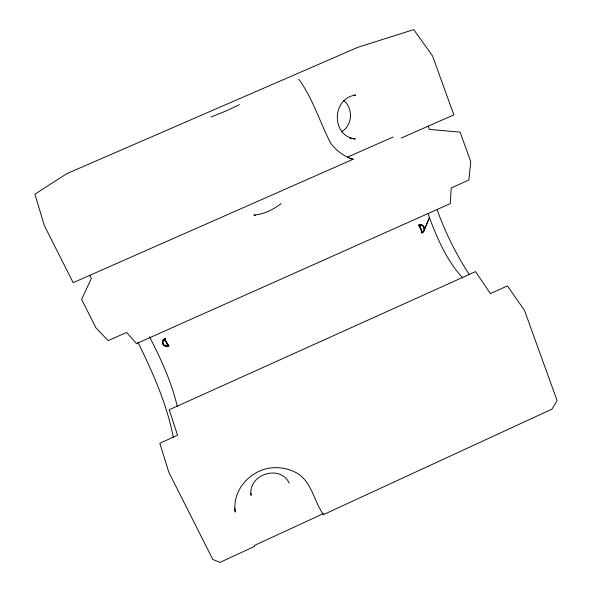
<?xml version="1.0" encoding="UTF-8"?>
<svg xmlns="http://www.w3.org/2000/svg" width="592" height="592" viewBox="0 0 592 592"><rect width="100%" height="100%" fill="white"/><g stroke="black" fill="none" stroke-linecap="round" stroke-linejoin="round"><path stroke-width="0.89" d="M165.316 340.134L165.73 339.712L164.413 338.735L164.339 340.518L163.163 339.956L162.489 341.503L163.91 345.432L165.227 345.121L165.442 346.261L166.803 345.61L167.21 346.475L168.091 346.342L168.365 345.166L166.234 342.354L164.939 339.046L165.175 338.313L163.732 339.29L164.339 340.518L162.489 341.503L162.807 344.041L164.628 345.92L165.227 345.121L166.315 346.453L166.803 345.61L167.403 346.268L168.92 346.054L167.27 344.381L166.744 343.412L167.04 342.65L166.234 342.354L166.359 341.192L165.753 341.251L165.175 338.313M421.637 233.056C426.884 231.198 423.835 222.496 418.588 225.145L419.987 227.883L420.912 228.556L421.881 231.635L421.637 233.056L421.652 230.673L421.097 230.754L421.326 229.637L420.601 229.348L420.912 228.556L419.299 225.448L418.588 225.145M419.299 225.448L419.388 224.871L420.091 225.049L420.771 225.981L420.224 224.745L419.299 225.448L419.306 226.447L419.876 226.425L419.987 227.883L420.424 227.476M421.881 231.635L421.452 232.02L422.007 232.486L423.62 231.413L429.444 217.678L428.157 213.468M424.331 229.837L423.791 226.484M420.224 224.745L421.563 225.522L421.867 224.975L424.183 227.247L423.924 228.135L424.405 228.083L424.161 229.222L424.457 228.978M162.807 342.235L162.408 342.339L163.185 343.375L162.807 344.041L164.628 345.92M239.434 104.673L226.181 110.926L210.967 117.038M281.193 203.544C273.526 209.524 263.536 214.452 253.82 214.992L255.537 215.651M167.21 346.475L168.92 346.054M167.27 344.381L167.721 344.004L168.269 345.928M163.274 344.781L163.695 344.433M341.318 131.868C352.551 125.711 353.624 108.181 343.53 100.403M323.202 513.708L254.427 545.454L254.604 546.394L219.928 562.4L212.817 559.455L168.809 472.231L159.818 443.267L177.548 435.238L169.201 409.768L475.546 271.61L490.383 293.61L507.418 285.899L524.527 310.474L557.109 400.658L551.936 409.146L323.528 514.581C313.952 501.594 312.243 482.998 297.857 473.674C289.096 468.331 278.699 466.637 268.62 468.257C248.64 471.92 232.012 491.301 235.261 512.058L234.706 508.528M347.608 157.058L393.192 136.974M298.701 79.506L299.004 79.446C312.961 99.005 319.798 121.982 330.617 143.094C336.204 150.738 344.041 156.458 353.098 159.27L73.156 282.658L44.326 225.515L34.891 194.191L66.874 173.619L357.857 47.316L413.734 29.6L432.574 56.011L453.842 114.863L401.184 138.077M164.939 339.046L163.732 339.29M423.561 230.725L424.05 230.651L429.444 217.678C437.584 239.153 447.012 261.057 462.848 278.048M353.809 95.194L355.644 95.083C331.653 98.154 330.847 136.034 355.311 139.002L349.857 138.04M423.051 232.086L422.007 232.486M162.748 340.703L163.414 340.829L163.163 339.956M165.442 346.261L166.315 346.453M162.511 343.219L163.185 343.375M349.139 158.116L353.098 159.27M421.067 224.775L421.563 225.522M289.229 483.153C280.275 463.81 247.537 474.584 251.156 495.356L250.786 493.55M469.278 274.562C456.077 254.279 445.258 232.456 437.111 209.672M149.502 336.796C160.972 359.026 171.584 382.099 177.297 406.541M89.769 275.302L91.346 278.469L81.615 299.419L96.03 327.99L108.225 340.622L126.636 332.423L136.53 343.597L450.223 203.655L451.23 187.923L468.894 180.064L470.729 161.594L460.088 132.142L429.363 129.411L428.09 125.978M137.914 342.146C152.795 372.568 166.877 404.003 173.345 437.421M422.599 225.323L423.517 227.062"/></g></svg>
